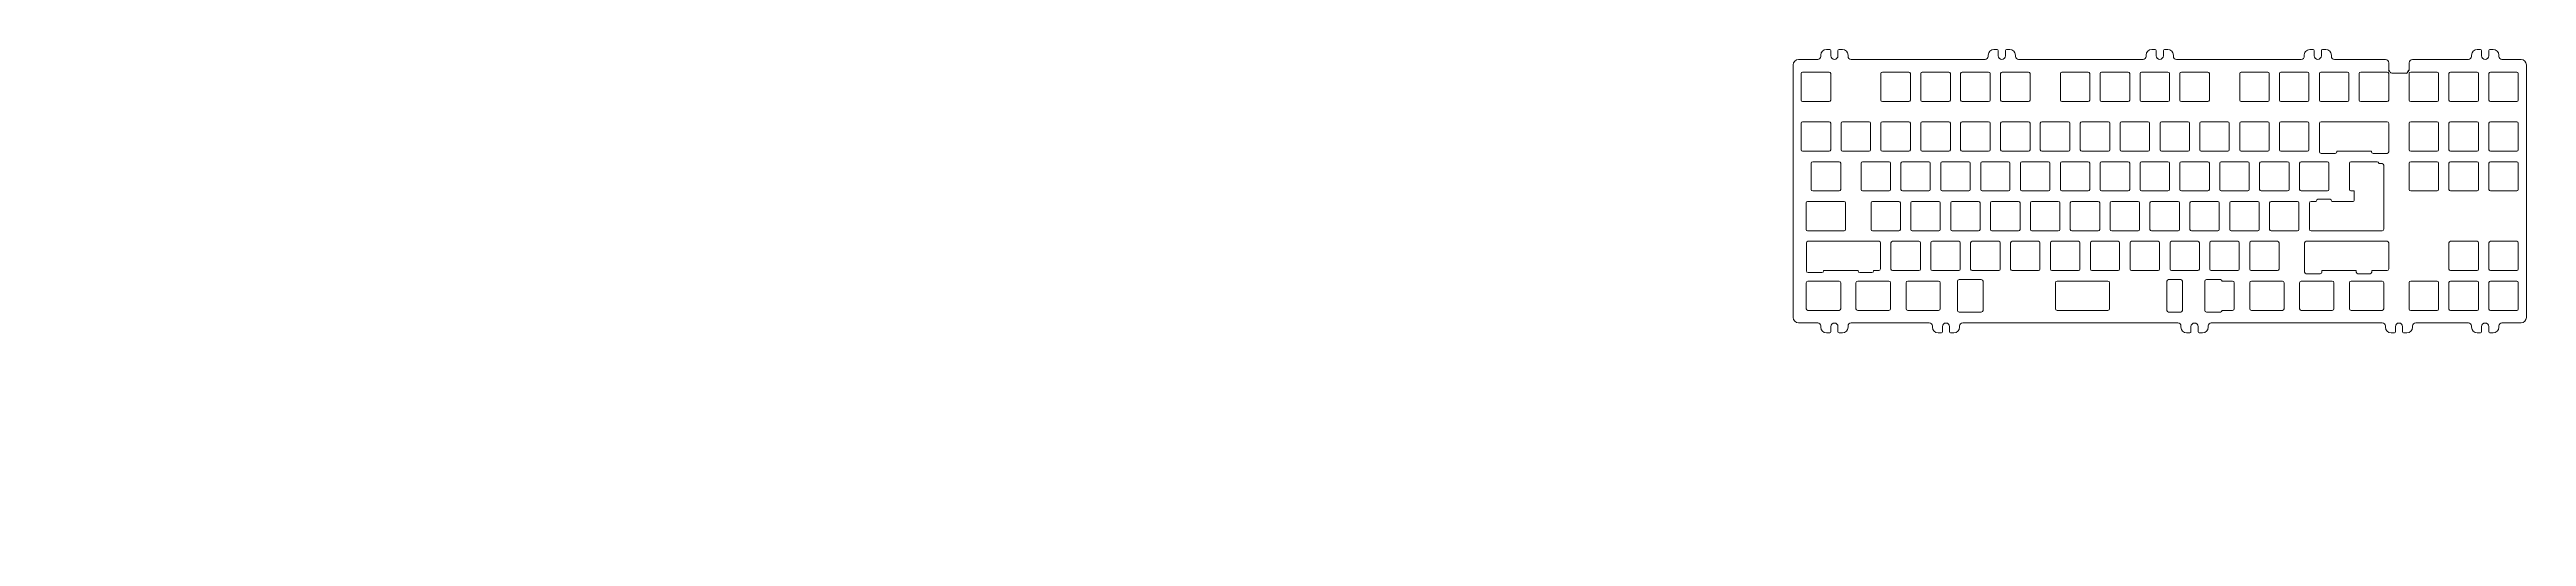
# Model space of a CAD drawing. Extents: x 6280 to 7464, y 6147 to 6380.
import ezdxf

# ---------------------------------------------------------------- set-up
doc = ezdxf.new("R2010")
doc.units = 0
doc.layers.get('0').update_dxf_attribs({"linetype": 'CONTINUOUS'})
doc.layers.add('C', color=4, linetype='CONTINUOUS')
doc.styles.add('G32', font='Gulim.ttf', dxfattribs={"height": 3.2})

msp = doc.modelspace()

# ---------------------------------------------------------------- linework, layer by layer
at = {"color": 7, "linetype": 'Continuous', "lineweight": 15}
for p, q in [((7113.4, 6372.7), (7113.4, 6251.7)), ((7125.1, 6375.2), (7115.9, 6375.2)), ((7117.9, 6369.2), (7130.6, 6369.2)), ((7126.6, 6377.3), (7126.6, 6376.7)), ((7129.3, 6380), (7130.9, 6380)), ((7131.4, 6377), (7131.4, 6379.5)), ((7134.8, 6377), (7134.8, 6379.5)), ((7135.3, 6380), (7136.9, 6380)), ((7139.6, 6376.7), (7139.6, 6377.3)), ((7205.1, 6375.2), (7141.1, 6375.2)), ((7156, 6369.2), (7168.7, 6369.2)), ((7175.1, 6369.2), (7187.8, 6369.2)), ((7194.1, 6369.2), (7206.8, 6369.2)), ((7206.6, 6377.3), (7206.6, 6376.7)), ((7209.3, 6380), (7210.9, 6380)), ((7211.4, 6377), (7211.4, 6379.5)), ((7213.2, 6369.2), (7225.9, 6369.2)), ((7214.8, 6377), (7214.8, 6379.5)), ((7215.3, 6380), (7216.9, 6380)), ((7219.6, 6376.7), (7219.6, 6377.3)), ((7280.6, 6375.2), (7221.1, 6375.2)), ((7241.8, 6369.2), (7254.4, 6369.2)), ((7260.8, 6369.2), (7273.5, 6369.2)), ((7279.9, 6369.2), (7292.5, 6369.2)), ((7282.1, 6377.3), (7282.1, 6376.7)), ((7284.8, 6380), (7286.4, 6380)), ((7286.9, 6377), (7286.9, 6379.5)), ((7290.3, 6377), (7290.3, 6379.5)), ((7290.8, 6380), (7292.4, 6380)), ((7295.1, 6376.7), (7295.1, 6377.3)), ((7356.1, 6375.2), (7296.6, 6375.2)), ((7298.9, 6369.2), (7311.6, 6369.2)), ((7327.5, 6369.2), (7340.2, 6369.2)), ((7346.5, 6369.2), (7359.2, 6369.2)), ((7360.3, 6380), (7361.9, 6380)), ((7362.4, 6377), (7362.4, 6379.5)), ((7365.6, 6369.2), (7378.3, 6369.2)), ((7365.8, 6377), (7365.8, 6379.5)), ((7366.3, 6380), (7367.9, 6380)), ((7370.6, 6376.7), (7370.6, 6377.3)), ((7396.5, 6375.2), (7372.1, 6375.2)), ((7384.6, 6369.2), (7397.3, 6369.2)), ((7398, 6370.6), (7398, 6373.7)), ((7399.5, 6368.7), (7406.3, 6368.7)), ((7407.8, 6370.6), (7407.8, 6373.7)), ((7408.5, 6369.2), (7421.1, 6369.2)), ((7436.1, 6375.2), (7409.3, 6375.2)), ((7427.5, 6369.2), (7440.2, 6369.2)), ((7437.6, 6377.3), (7437.6, 6376.7)), ((7440.3, 6380), (7441.9, 6380)), ((7442.4, 6377), (7442.4, 6379.5)), ((7445.8, 6377), (7445.8, 6379.5)), ((7446.3, 6380), (7447.9, 6380)), ((7446.6, 6369.2), (7459.2, 6369.2)), ((7450.6, 6376.7), (7450.6, 6377.3)), ((7452.1, 6375.2), (7461.3, 6375.2)), ((7463.8, 6251.7), (7463.8, 6372.7)), ((7117.2, 6368.5), (7117.2, 6355.8)), ((7131.3, 6368.5), (7131.3, 6355.8)), ((7155.3, 6368.5), (7155.3, 6355.8)), ((7169.4, 6368.5), (7169.4, 6355.8)), ((7174.4, 6368.5), (7174.4, 6355.8)), ((7188.5, 6368.5), (7188.5, 6355.8)), ((7193.4, 6368.5), (7193.4, 6355.8)), ((7207.5, 6368.5), (7207.5, 6355.8)), ((7212.5, 6368.5), (7212.5, 6355.8)), ((7226.6, 6368.5), (7226.6, 6355.8)), ((7241.1, 6368.5), (7241.1, 6355.8)), ((7255.1, 6368.5), (7255.1, 6355.8)), ((7260.1, 6368.5), (7260.1, 6355.8)), ((7274.2, 6368.5), (7274.2, 6355.8)), ((7279.2, 6368.5), (7279.2, 6355.8)), ((7293.2, 6368.5), (7293.2, 6355.8)), ((7298.2, 6368.5), (7298.2, 6355.8)), ((7312.3, 6368.5), (7312.3, 6355.8)), ((7326.8, 6368.5), (7326.8, 6355.8)), ((7340.9, 6368.5), (7340.9, 6355.8)), ((7345.8, 6368.5), (7345.8, 6355.8)), ((7359.9, 6368.5), (7359.9, 6355.8)), ((7364.9, 6368.5), (7364.9, 6355.8)), ((7379, 6368.5), (7379, 6355.8)), ((7383.9, 6368.5), (7383.9, 6355.8)), ((7398, 6368.5), (7398, 6355.8)), ((7407.8, 6368.5), (7407.8, 6355.8)), ((7421.8, 6368.5), (7421.8, 6355.8)), ((7426.8, 6368.5), (7426.8, 6355.8)), ((7440.9, 6368.5), (7440.9, 6355.8)), ((7445.9, 6368.5), (7445.9, 6355.8)), ((7459.9, 6368.5), (7459.9, 6355.8)), ((7117.9, 6355.1), (7130.6, 6355.1)), ((7117.9, 6345.4), (7130.6, 6345.4)), ((7137, 6345.4), (7149.7, 6345.4)), ((7156, 6355.1), (7168.7, 6355.1)), ((7156, 6345.4), (7168.7, 6345.4)), ((7175.1, 6355.1), (7187.8, 6355.1)), ((7175.1, 6345.4), (7187.8, 6345.4)), ((7194.1, 6355.1), (7206.8, 6355.1)), ((7194.1, 6345.4), (7206.8, 6345.4)), ((7213.2, 6355.1), (7225.9, 6355.1)), ((7213.2, 6345.4), (7225.9, 6345.4)), ((7232.2, 6345.4), (7244.9, 6345.4)), ((7241.8, 6355.1), (7254.4, 6355.1)), ((7251.3, 6345.4), (7264, 6345.4)), ((7260.8, 6355.1), (7273.5, 6355.1)), ((7270.3, 6345.4), (7283, 6345.4)), ((7279.9, 6355.1), (7292.5, 6355.1)), ((7289.4, 6345.4), (7302.1, 6345.4)), ((7298.9, 6355.1), (7311.6, 6355.1)), ((7308.4, 6345.4), (7321.1, 6345.4)), ((7327.5, 6355.1), (7340.2, 6355.1)), ((7327.5, 6345.4), (7340.2, 6345.4)), ((7346.5, 6355.1), (7359.2, 6355.1)), ((7346.5, 6345.4), (7359.2, 6345.4)), ((7365.6, 6355.1), (7378.3, 6355.1)), ((7365.7, 6345.4), (7397.2, 6345.4)), ((7384.6, 6355.1), (7397.3, 6355.1)), ((7408.5, 6355.1), (7421.1, 6355.1)), ((7408.5, 6345.4), (7421.1, 6345.4)), ((7427.5, 6355.1), (7440.2, 6355.1)), ((7427.5, 6345.4), (7440.2, 6345.4)), ((7446.6, 6355.1), (7459.2, 6355.1)), ((7446.6, 6345.4), (7459.2, 6345.4)), ((7117.2, 6344.7), (7117.2, 6332)), ((7131.3, 6344.7), (7131.3, 6332)), ((7136.3, 6344.7), (7136.3, 6332)), ((7150.4, 6344.7), (7150.4, 6332)), ((7155.3, 6344.7), (7155.3, 6332)), ((7169.4, 6344.7), (7169.4, 6332)), ((7174.4, 6344.7), (7174.4, 6332)), ((7188.5, 6344.7), (7188.5, 6332)), ((7193.4, 6344.7), (7193.4, 6332)), ((7207.5, 6344.7), (7207.5, 6332)), ((7212.5, 6344.7), (7212.5, 6332)), ((7226.6, 6344.7), (7226.6, 6332)), ((7231.5, 6344.7), (7231.5, 6332)), ((7245.6, 6344.7), (7245.6, 6332)), ((7250.6, 6344.7), (7250.6, 6332)), ((7264.7, 6344.7), (7264.7, 6332)), ((7269.6, 6344.7), (7269.6, 6332)), ((7283.7, 6344.7), (7283.7, 6332)), ((7288.7, 6344.7), (7288.7, 6332)), ((7302.8, 6344.7), (7302.8, 6332)), ((7307.7, 6344.7), (7307.7, 6332)), ((7321.8, 6344.7), (7321.8, 6332)), ((7326.8, 6344.7), (7326.8, 6332)), ((7340.9, 6344.7), (7340.9, 6332)), ((7345.8, 6344.7), (7345.8, 6332)), ((7359.9, 6344.7), (7359.9, 6332)), ((7364.9, 6344.6), (7364.9, 6331.1)), ((7398, 6344.6), (7398, 6331.1)), ((7407.8, 6344.7), (7407.8, 6332)), ((7421.8, 6344.7), (7421.8, 6332)), ((7426.8, 6344.7), (7426.8, 6332)), ((7440.9, 6344.7), (7440.9, 6332)), ((7445.9, 6344.7), (7445.9, 6332)), ((7459.9, 6344.7), (7459.9, 6332)), ((7117.9, 6331.3), (7130.6, 6331.3)), ((7122, 6325.6), (7122, 6313)), ((7122.7, 6326.3), (7135.4, 6326.3)), ((7136.1, 6325.6), (7136.1, 6313)), ((7137, 6331.3), (7149.7, 6331.3)), ((7145.8, 6325.6), (7145.8, 6313)), ((7146.5, 6326.3), (7159.2, 6326.3)), ((7156, 6331.3), (7168.7, 6331.3)), ((7159.9, 6325.6), (7159.9, 6313)), ((7164.9, 6325.6), (7164.9, 6313)), ((7165.6, 6326.3), (7178.2, 6326.3)), ((7175.1, 6331.3), (7187.8, 6331.3)), ((7178.9, 6325.6), (7178.9, 6313)), ((7183.9, 6325.6), (7183.9, 6313)), ((7184.6, 6326.3), (7197.3, 6326.3)), ((7194.1, 6331.3), (7206.8, 6331.3)), ((7198, 6325.6), (7198, 6313)), ((7203, 6325.6), (7203, 6313)), ((7203.7, 6326.3), (7216.3, 6326.3)), ((7213.2, 6331.3), (7225.9, 6331.3)), ((7217, 6325.6), (7217, 6313)), ((7222, 6325.6), (7222, 6313)), ((7222.7, 6326.3), (7235.4, 6326.3)), ((7232.2, 6331.3), (7244.9, 6331.3)), ((7236.1, 6325.6), (7236.1, 6313)), ((7241.1, 6325.6), (7241.1, 6313)), ((7241.8, 6326.3), (7254.4, 6326.3)), ((7251.3, 6331.3), (7264, 6331.3)), ((7255.1, 6325.6), (7255.1, 6313)), ((7260.1, 6325.6), (7260.1, 6313)), ((7260.8, 6326.3), (7273.5, 6326.3)), ((7270.3, 6331.3), (7283, 6331.3)), ((7274.2, 6325.6), (7274.2, 6313)), ((7279.2, 6325.6), (7279.2, 6313)), ((7279.9, 6326.3), (7292.5, 6326.3)), ((7289.4, 6331.3), (7302.1, 6331.3)), ((7293.2, 6325.6), (7293.2, 6313)), ((7298.2, 6325.6), (7298.2, 6313)), ((7298.9, 6326.3), (7311.6, 6326.3)), ((7308.4, 6331.3), (7321.1, 6331.3)), ((7312.3, 6325.6), (7312.3, 6313)), ((7317.3, 6325.6), (7317.3, 6313)), ((7318, 6326.3), (7330.6, 6326.3)), ((7327.5, 6331.3), (7340.2, 6331.3)), ((7331.3, 6325.6), (7331.3, 6313)), ((7336.3, 6325.6), (7336.3, 6313)), ((7337, 6326.3), (7349.7, 6326.3)), ((7346.5, 6331.3), (7359.2, 6331.3)), ((7350.4, 6325.6), (7350.4, 6313)), ((7355.4, 6325.6), (7355.4, 6313)), ((7356.1, 6326.3), (7368.7, 6326.3)), ((7365.7, 6330.3), (7372.4, 6330.3)), ((7369.4, 6325.6), (7369.4, 6313)), ((7373.2, 6331.3), (7389.7, 6331.3)), ((7373.2, 6331.1), (7373.2, 6331.3)), ((7379.2, 6325.6), (7379.2, 6313)), ((7379.9, 6326.3), (7392.5, 6326.3)), ((7389.7, 6331.1), (7389.7, 6331.3)), ((7397.2, 6330.3), (7390.5, 6330.3)), ((7393.2, 6325.6), (7393.2, 6325.4)), ((7393.2, 6325.4), (7394.8, 6325.4)), ((7395.6, 6324.6), (7395.6, 6294)), ((7407.8, 6325.6), (7407.8, 6313)), ((7408.5, 6331.3), (7421.1, 6331.3)), ((7408.5, 6326.3), (7421.1, 6326.3)), ((7421.8, 6325.6), (7421.8, 6313)), ((7426.8, 6325.6), (7426.8, 6313)), ((7427.5, 6331.3), (7440.2, 6331.3)), ((7427.5, 6326.3), (7440.2, 6326.3)), ((7440.9, 6325.6), (7440.9, 6313)), ((7445.9, 6325.6), (7445.9, 6313)), ((7446.6, 6331.3), (7459.2, 6331.3)), ((7446.6, 6326.3), (7459.2, 6326.3)), ((7459.9, 6325.6), (7459.9, 6313)), ((7122.7, 6312.3), (7135.4, 6312.3)), ((7146.5, 6312.3), (7159.2, 6312.3)), ((7165.6, 6312.3), (7178.2, 6312.3)), ((7184.6, 6312.3), (7197.3, 6312.3)), ((7203.7, 6312.3), (7216.3, 6312.3)), ((7222.7, 6312.3), (7235.4, 6312.3)), ((7241.8, 6312.3), (7254.4, 6312.3)), ((7260.8, 6312.3), (7273.5, 6312.3)), ((7279.9, 6312.3), (7292.5, 6312.3)), ((7298.9, 6312.3), (7311.6, 6312.3)), ((7318, 6312.3), (7330.6, 6312.3)), ((7337, 6312.3), (7349.7, 6312.3)), ((7356.1, 6312.3), (7368.7, 6312.3)), ((7379.9, 6312.3), (7381.5, 6312.3)), ((7381.5, 6312.3), (7381.5, 6307.8)), ((7408.5, 6312.3), (7421.1, 6312.3)), ((7427.5, 6312.3), (7440.2, 6312.3)), ((7446.6, 6312.3), (7459.2, 6312.3)), ((7119.6, 6306.6), (7119.6, 6293.9)), ((7120.3, 6307.3), (7137.7, 6307.3)), ((7138.4, 6306.6), (7138.4, 6293.9)), ((7150.6, 6306.6), (7150.6, 6293.9)), ((7151.3, 6307.3), (7163.9, 6307.3)), ((7164.6, 6306.6), (7164.6, 6293.9)), ((7169.6, 6306.6), (7169.6, 6293.9)), ((7170.3, 6307.3), (7183, 6307.3)), ((7183.7, 6306.6), (7183.7, 6293.9)), ((7188.7, 6306.6), (7188.7, 6293.9)), ((7189.4, 6307.3), (7202, 6307.3)), ((7202.7, 6306.6), (7202.7, 6293.9)), ((7207.7, 6306.6), (7207.7, 6293.9)), ((7208.4, 6307.3), (7221.1, 6307.3)), ((7221.8, 6306.6), (7221.8, 6293.9)), ((7226.8, 6306.6), (7226.8, 6293.9)), ((7227.5, 6307.3), (7240.1, 6307.3)), ((7240.8, 6306.6), (7240.8, 6293.9)), ((7245.8, 6306.6), (7245.8, 6293.9)), ((7246.5, 6307.3), (7259.2, 6307.3)), ((7259.9, 6306.6), (7259.9, 6293.9)), ((7264.9, 6306.6), (7264.9, 6293.9)), ((7265.6, 6307.3), (7278.2, 6307.3)), ((7278.9, 6306.6), (7278.9, 6293.9)), ((7283.9, 6306.6), (7283.9, 6293.9)), ((7284.6, 6307.3), (7297.3, 6307.3)), ((7298, 6306.6), (7298, 6293.9)), ((7303, 6306.6), (7303, 6293.9)), ((7303.7, 6307.3), (7316.3, 6307.3)), ((7317, 6306.6), (7317, 6293.9)), ((7322, 6306.6), (7322, 6293.9)), ((7322.7, 6307.3), (7335.4, 6307.3)), ((7336.1, 6306.6), (7336.1, 6293.9)), ((7341.1, 6306.6), (7341.1, 6293.9)), ((7341.8, 6307.3), (7354.4, 6307.3)), ((7355.1, 6306.6), (7355.1, 6293.9)), ((7360.1, 6306.5), (7360.1, 6294)), ((7360.9, 6307.3), (7363.4, 6307.3)), ((7363.4, 6307.5), (7363.4, 6307.3)), ((7370, 6308.3), (7364.2, 6308.3)), ((7370.8, 6307.5), (7370.8, 6307.3)), ((7370.8, 6307.3), (7381, 6307.3)), ((7119.7, 6274), (7119.7, 6287.5)), ((7120.3, 6293.2), (7137.7, 6293.2)), ((7154.4, 6288.2), (7120.4, 6288.2)), ((7151.3, 6293.2), (7163.9, 6293.2)), ((7155.1, 6275), (7155.1, 6287.5)), ((7160.1, 6287.5), (7160.1, 6274.9)), ((7160.8, 6288.2), (7173.5, 6288.2)), ((7170.3, 6293.2), (7183, 6293.2)), ((7174.2, 6287.5), (7174.2, 6274.9)), ((7179.2, 6287.5), (7179.2, 6274.9)), ((7179.9, 6288.2), (7192.5, 6288.2)), ((7189.4, 6293.2), (7202, 6293.2)), ((7193.2, 6287.5), (7193.2, 6274.9)), ((7198.2, 6287.5), (7198.2, 6274.9)), ((7198.9, 6288.2), (7211.6, 6288.2)), ((7208.4, 6293.2), (7221.1, 6293.2)), ((7212.3, 6287.5), (7212.3, 6274.9)), ((7217.3, 6287.5), (7217.3, 6274.9)), ((7218, 6288.2), (7230.6, 6288.2)), ((7227.5, 6293.2), (7240.1, 6293.2)), ((7231.3, 6287.5), (7231.3, 6274.9)), ((7236.3, 6287.5), (7236.3, 6274.9)), ((7237, 6288.2), (7249.7, 6288.2)), ((7246.5, 6293.2), (7259.2, 6293.2)), ((7250.4, 6287.5), (7250.4, 6274.9)), ((7255.4, 6287.5), (7255.4, 6274.9)), ((7256.1, 6288.2), (7268.7, 6288.2)), ((7265.6, 6293.2), (7278.2, 6293.2)), ((7269.4, 6287.5), (7269.4, 6274.9)), ((7274.4, 6287.5), (7274.4, 6274.9)), ((7275.1, 6288.2), (7287.8, 6288.2)), ((7284.6, 6293.2), (7297.3, 6293.2)), ((7288.5, 6287.5), (7288.5, 6274.9)), ((7293.5, 6287.5), (7293.5, 6274.9)), ((7294.2, 6288.2), (7306.8, 6288.2)), ((7303.7, 6293.2), (7316.3, 6293.2)), ((7307.5, 6287.5), (7307.5, 6274.9)), ((7312.5, 6287.5), (7312.5, 6274.9)), ((7313.2, 6288.2), (7325.9, 6288.2)), ((7322.7, 6293.2), (7335.4, 6293.2)), ((7326.6, 6287.5), (7326.6, 6274.9)), ((7331.6, 6287.5), (7331.6, 6274.9)), ((7332.3, 6288.2), (7344.9, 6288.2)), ((7341.8, 6293.2), (7354.4, 6293.2)), ((7345.6, 6287.5), (7345.6, 6274.9)), ((7357.8, 6287.4), (7357.8, 6273.5)), ((7358.6, 6288.2), (7397.2, 6288.2)), ((7360.9, 6293.2), (7394.8, 6293.2)), ((7398, 6287.4), (7398, 6275)), ((7426.8, 6287.5), (7426.8, 6274.9)), ((7427.5, 6288.2), (7440.2, 6288.2)), ((7440.9, 6287.5), (7440.9, 6274.9)), ((7445.9, 6287.5), (7445.9, 6274.9)), ((7446.6, 6288.2), (7459.2, 6288.2)), ((7459.9, 6287.5), (7459.9, 6274.9)), ((7127.9, 6274.2), (7144.4, 6274.2)), ((7127.9, 6274.2), (7127.9, 6274)), ((7144.4, 6274.2), (7144.4, 6274)), ((7151.8, 6274.2), (7154.3, 6274.2)), ((7151.8, 6274), (7151.8, 6274.2)), ((7160.8, 6274.2), (7173.5, 6274.2)), ((7179.9, 6274.2), (7192.5, 6274.2)), ((7198.9, 6274.2), (7211.6, 6274.2)), ((7218, 6274.2), (7230.6, 6274.2)), ((7237, 6274.2), (7249.7, 6274.2)), ((7256.1, 6274.2), (7268.7, 6274.2)), ((7275.1, 6274.2), (7287.8, 6274.2)), ((7294.2, 6274.2), (7306.8, 6274.2)), ((7313.2, 6274.2), (7325.9, 6274.2)), ((7332.3, 6274.2), (7344.9, 6274.2)), ((7366.1, 6274.2), (7382.5, 6274.2)), ((7366.1, 6273.5), (7366.1, 6274.2)), ((7382.5, 6273.5), (7382.5, 6274.2)), ((7389.9, 6274.2), (7397.2, 6274.2)), ((7389.9, 6273.5), (7389.9, 6274.2)), ((7427.5, 6274.2), (7440.2, 6274.2)), ((7446.6, 6274.2), (7459.2, 6274.2)), ((7119.6, 6268.4), (7119.6, 6255.9)), ((7120.4, 6269.2), (7135.3, 6269.2)), ((7120.5, 6273.2), (7127.1, 6273.2)), ((7136.1, 6268.4), (7136.1, 6255.9)), ((7143.4, 6268.4), (7143.4, 6255.9)), ((7144.2, 6269.2), (7159.1, 6269.2)), ((7151, 6273.2), (7145.2, 6273.2)), ((7159.9, 6268.4), (7159.9, 6255.9)), ((7167.3, 6268.4), (7167.3, 6255.9)), ((7168.1, 6269.2), (7182.9, 6269.2)), ((7183.7, 6268.4), (7183.7, 6255.9)), ((7191.9, 6255.1), (7191.9, 6269.1)), ((7203.3, 6269.9), (7192.7, 6269.9)), ((7204.1, 6255.1), (7204.1, 6269.1)), ((7238.7, 6268.4), (7238.7, 6255.9)), ((7239.5, 6269.2), (7263.8, 6269.2)), ((7264.6, 6268.4), (7264.6, 6255.9)), ((7292, 6255.1), (7292, 6269.1)), ((7292.8, 6269.9), (7298.6, 6269.9)), ((7299.4, 6255.1), (7299.4, 6269.1)), ((7310.1, 6269.1), (7310.1, 6255.1)), ((7310.9, 6269.9), (7317.6, 6269.9)), ((7323.4, 6269.2), (7318.4, 6269.2)), ((7324.2, 6268.4), (7324.2, 6255.9)), ((7331.6, 6268.4), (7331.6, 6255.9)), ((7332.4, 6269.2), (7347.2, 6269.2)), ((7348, 6268.4), (7348, 6255.9)), ((7355.4, 6268.4), (7355.4, 6255.9)), ((7356.2, 6269.2), (7371, 6269.2)), ((7358.6, 6272.7), (7365.3, 6272.7)), ((7371.8, 6268.4), (7371.8, 6255.9)), ((7379.2, 6268.4), (7379.2, 6255.9)), ((7380, 6269.2), (7394.8, 6269.2)), ((7383.3, 6272.7), (7389.1, 6272.7)), ((7395.6, 6268.4), (7395.6, 6255.9)), ((7407.8, 6268.5), (7407.8, 6255.8)), ((7408.5, 6269.2), (7421.1, 6269.2)), ((7421.8, 6268.5), (7421.8, 6255.8)), ((7426.8, 6268.5), (7426.8, 6255.8)), ((7427.5, 6269.2), (7440.2, 6269.2)), ((7440.9, 6268.5), (7440.9, 6255.8)), ((7445.9, 6268.5), (7445.9, 6255.8)), ((7446.6, 6269.2), (7459.2, 6269.2)), ((7459.9, 6268.5), (7459.9, 6255.8)), ((7120.4, 6255.1), (7135.3, 6255.1)), ((7144.2, 6255.1), (7159.1, 6255.1)), ((7168.1, 6255.1), (7182.9, 6255.1)), ((7203.3, 6254.3), (7192.7, 6254.3)), ((7239.5, 6255.1), (7263.8, 6255.1)), ((7292.8, 6254.3), (7298.6, 6254.3)), ((7310.9, 6254.3), (7317.6, 6254.3)), ((7318.4, 6255.1), (7323.4, 6255.1)), ((7332.4, 6255.1), (7347.2, 6255.1)), ((7356.2, 6255.1), (7371, 6255.1)), ((7380, 6255.1), (7394.8, 6255.1)), ((7408.5, 6255.1), (7421.1, 6255.1)), ((7427.5, 6255.1), (7440.2, 6255.1)), ((7446.6, 6255.1), (7459.2, 6255.1)), ((7125.1, 6249.2), (7115.9, 6249.2)), ((7126.6, 6247.1), (7126.6, 6247.7)), ((7129.3, 6244.4), (7130.9, 6244.4)), ((7131.4, 6247.4), (7131.4, 6244.9)), ((7134.8, 6247.4), (7134.8, 6244.9)), ((7135.3, 6244.4), (7136.9, 6244.4)), ((7139.6, 6247.7), (7139.6, 6247.1)), ((7178.4, 6249.2), (7141.1, 6249.2)), ((7179.9, 6247.1), (7179.9, 6247.7)), ((7182.6, 6244.4), (7184.2, 6244.4)), ((7184.7, 6247.4), (7184.7, 6244.9)), ((7188.1, 6247.4), (7188.1, 6244.9)), ((7188.6, 6244.4), (7190.2, 6244.4)), ((7192.9, 6247.7), (7192.9, 6247.1)), ((7297.2, 6249.2), (7194.4, 6249.2)), ((7298.7, 6247.1), (7298.7, 6247.7)), ((7301.4, 6244.4), (7303, 6244.4)), ((7303.5, 6247.4), (7303.5, 6244.9)), ((7306.9, 6247.4), (7306.9, 6244.9)), ((7307.4, 6244.4), (7309, 6244.4)), ((7311.7, 6247.7), (7311.7, 6247.1)), ((7394.9, 6249.2), (7313.2, 6249.2)), ((7396.4, 6247.1), (7396.4, 6247.7)), ((7399.1, 6244.4), (7400.7, 6244.4)), ((7401.2, 6247.4), (7401.2, 6244.9)), ((7404.6, 6247.4), (7404.6, 6244.9)), ((7405.1, 6244.4), (7406.7, 6244.4)), ((7409.4, 6247.7), (7409.4, 6247.1)), ((7436.1, 6249.2), (7410.9, 6249.2)), ((7437.6, 6247.1), (7437.6, 6247.7)), ((7440.3, 6244.4), (7441.9, 6244.4)), ((7442.4, 6247.4), (7442.4, 6244.9)), ((7445.8, 6247.4), (7445.8, 6244.9)), ((7446.3, 6244.4), (7447.9, 6244.4)), ((7450.6, 6247.7), (7450.6, 6247.1)), ((7452.1, 6249.2), (7461.3, 6249.2))]:
    msp.add_line(p, q, dxfattribs=at)
for p, q in [((7398.6, 6369.3), (7398.1, 6370.1)), ((7407.2, 6369.3), (7407.7, 6370.1))]:
    msp.add_line(p, q)
for centre, radius, start, end in [((7115.9, 6372.7), 2.5, 90, 180), ((7117.9, 6368.5), 0.7, 90, 180), ((7125.1, 6376.7), 1.5, 270, 0), ((7129.3, 6377.3), 2.7, 90, 180), ((7130.6, 6368.5), 0.7, 0, 90), ((7130.9, 6379.5), 0.5, 0, 90), ((7133.1, 6377), 1.7, 180, 0), ((7135.3, 6379.5), 0.5, 90, 180), ((7136.9, 6377.3), 2.7, 0, 90), ((7141.1, 6376.7), 1.5, 180, 270), ((7156, 6368.5), 0.7, 90, 180), ((7168.7, 6368.5), 0.7, 0, 90), ((7175.1, 6368.5), 0.7, 90, 180), ((7187.8, 6368.5), 0.7, 0, 90), ((7194.1, 6368.5), 0.7, 90, 180), ((7205.1, 6376.7), 1.5, 270, 0), ((7209.3, 6377.3), 2.7, 90, 180), ((7206.8, 6368.5), 0.7, 0, 90), ((7210.9, 6379.5), 0.5, 0, 90), ((7213.1, 6377), 1.7, 180, 0), ((7213.2, 6368.5), 0.7, 90, 180), ((7215.3, 6379.5), 0.5, 90, 180), ((7216.9, 6377.3), 2.7, 0, 90), ((7221.1, 6376.7), 1.5, 180, 270), ((7225.9, 6368.5), 0.7, 0, 90), ((7241.8, 6368.5), 0.7, 90, 180), ((7254.4, 6368.5), 0.7, 0, 90), ((7260.8, 6368.5), 0.7, 90, 180), ((7273.5, 6368.5), 0.7, 0, 90), ((7279.9, 6368.5), 0.7, 90, 180), ((7280.6, 6376.7), 1.5, 270, 0), ((7284.8, 6377.3), 2.7, 90, 180), ((7286.4, 6379.5), 0.5, 0, 90), ((7288.6, 6377), 1.7, 180, 0), ((7290.8, 6379.5), 0.5, 90, 180), ((7292.4, 6377.3), 2.7, 0, 90), ((7292.5, 6368.5), 0.7, 0, 90), ((7296.6, 6376.7), 1.5, 180, 270), ((7298.9, 6368.5), 0.7, 90, 180), ((7311.6, 6368.5), 0.7, 0, 90), ((7327.5, 6368.5), 0.7, 90, 180), ((7340.2, 6368.5), 0.7, 0, 90), ((7346.5, 6368.5), 0.7, 90, 180), ((7356.1, 6376.7), 1.5, 270, 8.2132), ((7360.3, 6377.3), 2.7, 90, 188.2132), ((7359.2, 6368.5), 0.7, 0, 90), ((7361.9, 6379.5), 0.5, 0, 90), ((7364.1, 6377), 1.7, 180, 0), ((7365.6, 6368.5), 0.7, 90, 180), ((7366.3, 6379.5), 0.5, 90, 180), ((7367.9, 6377.3), 2.7, 0, 90), ((7372.1, 6376.7), 1.5, 180, 270), ((7378.3, 6368.5), 0.7, 0, 90), ((7384.6, 6368.5), 0.7, 90, 180), ((7396.5, 6373.7), 1.5, 0, 90), ((7397.3, 6368.5), 0.7, 0, 90), ((7409.3, 6373.7), 1.5, 90, 180), ((7408.5, 6368.5), 0.7, 90, 180), ((7421.1, 6368.5), 0.7, 0, 90), ((7427.5, 6368.5), 0.7, 90, 180), ((7436.1, 6376.7), 1.5, 270, 0), ((7440.3, 6377.3), 2.7, 90, 180), ((7440.2, 6368.5), 0.7, 0, 90), ((7441.9, 6379.5), 0.5, 0, 90), ((7444.1, 6377), 1.7, 180, 0), ((7446.3, 6379.5), 0.5, 90, 180), ((7446.6, 6368.5), 0.7, 90, 180), ((7447.9, 6377.3), 2.7, 0, 90), ((7452.1, 6376.7), 1.5, 180, 270), ((7459.2, 6368.5), 0.7, 0, 90), ((7461.3, 6372.7), 2.5, 0, 90), ((7117.9, 6355.8), 0.7, 180, 270), ((7117.9, 6344.7), 0.7, 90, 180), ((7130.6, 6355.8), 0.7, 270, 0), ((7130.6, 6344.7), 0.7, 0, 90), ((7137, 6344.7), 0.7, 90, 180), ((7149.7, 6344.7), 0.7, 0, 90), ((7156, 6355.8), 0.7, 180, 270), ((7156, 6344.7), 0.7, 90, 180), ((7168.7, 6355.8), 0.7, 270, 0), ((7168.7, 6344.7), 0.7, 0, 90), ((7175.1, 6355.8), 0.7, 180, 270), ((7175.1, 6344.7), 0.7, 90, 180), ((7187.8, 6355.8), 0.7, 270, 0), ((7187.8, 6344.7), 0.7, 0, 90), ((7194.1, 6355.8), 0.7, 180, 270), ((7194.1, 6344.7), 0.7, 90, 180), ((7206.8, 6355.8), 0.7, 270, 0), ((7206.8, 6344.7), 0.7, 0, 90), ((7213.2, 6355.8), 0.7, 180, 270), ((7213.2, 6344.7), 0.7, 90, 180), ((7225.9, 6355.8), 0.7, 270, 0), ((7225.9, 6344.7), 0.7, 0, 90), ((7232.2, 6344.7), 0.7, 90, 180), ((7241.8, 6355.8), 0.7, 180, 270), ((7244.9, 6344.7), 0.7, 0, 90), ((7251.3, 6344.7), 0.7, 90, 180), ((7254.4, 6355.8), 0.7, 270, 0), ((7260.8, 6355.8), 0.7, 180, 270), ((7264, 6344.7), 0.7, 0, 90), ((7270.3, 6344.7), 0.7, 90, 180), ((7273.5, 6355.8), 0.7, 270, 0), ((7279.9, 6355.8), 0.7, 180, 270), ((7283, 6344.7), 0.7, 0, 90), ((7289.4, 6344.7), 0.7, 90, 180), ((7292.5, 6355.8), 0.7, 270, 0), ((7298.9, 6355.8), 0.7, 180, 270), ((7302.1, 6344.7), 0.7, 0, 90), ((7308.4, 6344.7), 0.7, 90, 180), ((7311.6, 6355.8), 0.7, 270, 0), ((7321.1, 6344.7), 0.7, 0, 90), ((7327.5, 6355.8), 0.7, 180, 270), ((7327.5, 6344.7), 0.7, 90, 180), ((7340.2, 6355.8), 0.7, 270, 0), ((7340.2, 6344.7), 0.7, 0, 90), ((7346.5, 6355.8), 0.7, 180, 270), ((7346.5, 6344.7), 0.7, 90, 180), ((7359.2, 6355.8), 0.7, 270, 0), ((7359.2, 6344.7), 0.7, 0, 90), ((7365.6, 6355.8), 0.7, 180, 270), ((7365.7, 6344.6), 0.8, 90, 180), ((7378.3, 6355.8), 0.7, 270, 0), ((7384.6, 6355.8), 0.7, 180, 270), ((7397.2, 6344.6), 0.8, 0, 90), ((7397.3, 6355.8), 0.7, 270, 0), ((7408.5, 6355.8), 0.7, 180, 270), ((7408.5, 6344.7), 0.7, 90, 180), ((7421.1, 6355.8), 0.7, 270, 0), ((7421.1, 6344.7), 0.7, 0, 90), ((7427.5, 6355.8), 0.7, 180, 270), ((7427.5, 6344.7), 0.7, 90, 180), ((7440.2, 6355.8), 0.7, 270, 0), ((7440.2, 6344.7), 0.7, 0, 90), ((7446.6, 6355.8), 0.7, 180, 270), ((7446.6, 6344.7), 0.7, 90, 180), ((7459.2, 6355.8), 0.7, 270, 0), ((7459.2, 6344.7), 0.7, 0, 90), ((7117.9, 6332), 0.7, 180, 270), ((7122.7, 6325.6), 0.7, 90, 180), ((7130.6, 6332), 0.7, 270, 0), ((7135.4, 6325.6), 0.7, 0, 90), ((7137, 6332), 0.7, 180, 270), ((7146.5, 6325.6), 0.7, 90, 180), ((7149.7, 6332), 0.7, 270, 0), ((7156, 6332), 0.7, 180, 270), ((7159.2, 6325.6), 0.7, 0, 90), ((7165.6, 6325.6), 0.7, 90, 180), ((7168.7, 6332), 0.7, 270, 0), ((7175.1, 6332), 0.7, 180, 270), ((7178.2, 6325.6), 0.7, 0, 90), ((7184.6, 6325.6), 0.7, 90, 180), ((7187.8, 6332), 0.7, 270, 0), ((7194.1, 6332), 0.7, 180, 270), ((7197.3, 6325.6), 0.7, 0, 90), ((7203.7, 6325.6), 0.7, 90, 180), ((7206.8, 6332), 0.7, 270, 0), ((7213.2, 6332), 0.7, 180, 270), ((7216.3, 6325.6), 0.7, 0, 90), ((7222.7, 6325.6), 0.7, 90, 180), ((7225.9, 6332), 0.7, 270, 0), ((7232.2, 6332), 0.7, 180, 270), ((7235.4, 6325.6), 0.7, 0, 90), ((7241.8, 6325.6), 0.7, 90, 180), ((7244.9, 6332), 0.7, 270, 0), ((7251.3, 6332), 0.7, 180, 270), ((7254.4, 6325.6), 0.7, 0, 90), ((7260.8, 6325.6), 0.7, 90, 180), ((7264, 6332), 0.7, 270, 0), ((7270.3, 6332), 0.7, 180, 270), ((7273.5, 6325.6), 0.7, 0, 90), ((7279.9, 6325.6), 0.7, 90, 180), ((7283, 6332), 0.7, 270, 0), ((7289.4, 6332), 0.7, 180, 270), ((7292.5, 6325.6), 0.7, 0, 90), ((7298.9, 6325.6), 0.7, 90, 180), ((7302.1, 6332), 0.7, 270, 0), ((7308.4, 6332), 0.7, 180, 270), ((7311.6, 6325.6), 0.7, 0, 90), ((7318, 6325.6), 0.7, 90, 180), ((7321.1, 6332), 0.7, 270, 0), ((7327.5, 6332), 0.7, 180, 270), ((7330.6, 6325.6), 0.7, 0, 90), ((7337, 6325.6), 0.7, 90, 180), ((7340.2, 6332), 0.7, 270, 0), ((7346.5, 6332), 0.7, 180, 270), ((7349.7, 6325.6), 0.7, 0, 90), ((7356.1, 6325.6), 0.7, 90, 180), ((7359.2, 6332), 0.7, 270, 0), ((7365.7, 6331.1), 0.8, 180, 270), ((7368.7, 6325.6), 0.7, 0, 90), ((7372.4, 6331.1), 0.8, 270, 0), ((7379.9, 6325.6), 0.7, 90, 180), ((7390.5, 6331.1), 0.8, 180, 270), ((7392.5, 6325.6), 0.7, 0, 90), ((7394.8, 6324.6), 0.8, 0, 90), ((7397.2, 6331.1), 0.8, 270, 0), ((7408.5, 6332), 0.7, 180, 270), ((7408.5, 6325.6), 0.7, 90, 180), ((7421.1, 6332), 0.7, 270, 0), ((7421.1, 6325.6), 0.7, 0, 90), ((7427.5, 6332), 0.7, 180, 270), ((7427.5, 6325.6), 0.7, 90, 180), ((7440.2, 6332), 0.7, 270, 0), ((7440.2, 6325.6), 0.7, 0, 90), ((7446.6, 6332), 0.7, 180, 270), ((7446.6, 6325.6), 0.7, 90, 180), ((7459.2, 6332), 0.7, 270, 0), ((7459.2, 6325.6), 0.7, 0, 90), ((7122.7, 6313), 0.7, 180, 270), ((7135.4, 6313), 0.7, 270, 0), ((7146.5, 6313), 0.7, 180, 270), ((7159.2, 6313), 0.7, 270, 0), ((7165.6, 6313), 0.7, 180, 270), ((7178.2, 6313), 0.7, 270, 0), ((7184.6, 6313), 0.7, 180, 270), ((7197.3, 6313), 0.7, 270, 0), ((7203.7, 6313), 0.7, 180, 270), ((7216.3, 6313), 0.7, 270, 0), ((7222.7, 6313), 0.7, 180, 270), ((7235.4, 6313), 0.7, 270, 0), ((7241.8, 6313), 0.7, 180, 270), ((7254.4, 6313), 0.7, 270, 0), ((7260.8, 6313), 0.7, 180, 270), ((7273.5, 6313), 0.7, 270, 0), ((7279.9, 6313), 0.7, 180, 270), ((7292.5, 6313), 0.7, 270, 0), ((7298.9, 6313), 0.7, 180, 270), ((7311.6, 6313), 0.7, 270, 0), ((7318, 6313), 0.7, 180, 270), ((7330.6, 6313), 0.7, 270, 0), ((7337, 6313), 0.7, 180, 270), ((7349.7, 6313), 0.7, 270, 0), ((7356.1, 6313), 0.7, 180, 270), ((7368.7, 6313), 0.7, 270, 0), ((7379.9, 6313), 0.7, 180, 270), ((7408.5, 6313), 0.7, 180, 270), ((7421.1, 6313), 0.7, 270, 0), ((7427.5, 6313), 0.7, 180, 270), ((7440.2, 6313), 0.7, 270, 0), ((7446.6, 6313), 0.7, 180, 270), ((7459.2, 6313), 0.7, 270, 0), ((7120.3, 6306.6), 0.7, 90, 180), ((7137.7, 6306.6), 0.7, 0, 90), ((7151.3, 6306.6), 0.7, 90, 180), ((7163.9, 6306.6), 0.7, 0, 90), ((7170.3, 6306.6), 0.7, 90, 180), ((7183, 6306.6), 0.7, 0, 90), ((7189.4, 6306.6), 0.7, 90, 180), ((7202, 6306.6), 0.7, 0, 90), ((7208.4, 6306.6), 0.7, 90, 180), ((7221.1, 6306.6), 0.7, 0, 90), ((7227.5, 6306.6), 0.7, 90, 180), ((7240.1, 6306.6), 0.7, 0, 90), ((7246.5, 6306.6), 0.7, 90, 180), ((7259.2, 6306.6), 0.7, 0, 90), ((7265.6, 6306.6), 0.7, 90, 180), ((7278.2, 6306.6), 0.7, 0, 90), ((7284.6, 6306.6), 0.7, 90, 180), ((7297.3, 6306.6), 0.7, 0, 90), ((7303.7, 6306.6), 0.7, 90, 180), ((7316.3, 6306.6), 0.7, 0, 90), ((7322.7, 6306.6), 0.7, 90, 180), ((7335.4, 6306.6), 0.7, 0, 90), ((7341.8, 6306.6), 0.7, 90, 180), ((7354.4, 6306.6), 0.7, 0, 90), ((7360.9, 6306.5), 0.8, 90, 180), ((7364.2, 6307.5), 0.8, 90, 180), ((7370, 6307.5), 0.8, 360, 90), ((7381, 6307.8), 0.5, 270, 0), ((7120.3, 6293.9), 0.7, 180, 270), ((7120.4, 6287.5), 0.7, 90, 180), ((7137.7, 6293.9), 0.7, 270, 0), ((7151.3, 6293.9), 0.7, 180, 270), ((7154.4, 6287.5), 0.7, 0, 90), ((7160.8, 6287.5), 0.7, 90, 180), ((7163.9, 6293.9), 0.7, 270, 0), ((7170.3, 6293.9), 0.7, 180, 270), ((7173.5, 6287.5), 0.7, 0, 90), ((7179.9, 6287.5), 0.7, 90, 180), ((7183, 6293.9), 0.7, 270, 0), ((7189.4, 6293.9), 0.7, 180, 270), ((7192.5, 6287.5), 0.7, 0, 90), ((7198.9, 6287.5), 0.7, 90, 180), ((7202, 6293.9), 0.7, 270, 0), ((7208.4, 6293.9), 0.7, 180, 270), ((7211.6, 6287.5), 0.7, 0, 90), ((7218, 6287.5), 0.7, 90, 180), ((7221.1, 6293.9), 0.7, 270, 0), ((7227.5, 6293.9), 0.7, 180, 270), ((7230.6, 6287.5), 0.7, 0, 90), ((7237, 6287.5), 0.7, 90, 180), ((7240.1, 6293.9), 0.7, 270, 0), ((7246.5, 6293.9), 0.7, 180, 270), ((7249.7, 6287.5), 0.7, 0, 90), ((7256.1, 6287.5), 0.7, 90, 180), ((7259.2, 6293.9), 0.7, 270, 0), ((7265.6, 6293.9), 0.7, 180, 270), ((7268.7, 6287.5), 0.7, 0, 90), ((7275.1, 6287.5), 0.7, 90, 180), ((7278.2, 6293.9), 0.7, 270, 0), ((7284.6, 6293.9), 0.7, 180, 270), ((7287.8, 6287.5), 0.7, 0, 90), ((7294.2, 6287.5), 0.7, 90, 180), ((7297.3, 6293.9), 0.7, 270, 0), ((7303.7, 6293.9), 0.7, 180, 270), ((7306.8, 6287.5), 0.7, 0, 90), ((7313.2, 6287.5), 0.7, 90, 180), ((7316.3, 6293.9), 0.7, 270, 0), ((7322.7, 6293.9), 0.7, 180, 270), ((7325.9, 6287.5), 0.7, 0, 90), ((7332.3, 6287.5), 0.7, 90, 180), ((7335.4, 6293.9), 0.7, 270, 0), ((7341.8, 6293.9), 0.7, 180, 270), ((7344.9, 6287.5), 0.7, 0, 90), ((7354.4, 6293.9), 0.7, 270, 0), ((7358.6, 6287.4), 0.8, 90, 180), ((7360.9, 6294), 0.8, 180, 270), ((7394.8, 6294), 0.8, 270, 0), ((7397.2, 6287.4), 0.8, 0, 90), ((7427.5, 6287.5), 0.7, 90, 180), ((7440.2, 6287.5), 0.7, 0, 90), ((7446.6, 6287.5), 0.7, 90, 180), ((7459.2, 6287.5), 0.7, 0, 90), ((7154.3, 6275), 0.8, 270, 0), ((7160.8, 6274.9), 0.7, 180, 270), ((7173.5, 6274.9), 0.7, 270, 0), ((7179.9, 6274.9), 0.7, 180, 270), ((7192.5, 6274.9), 0.7, 270, 0), ((7198.9, 6274.9), 0.7, 180, 270), ((7211.6, 6274.9), 0.7, 270, 0), ((7218, 6274.9), 0.7, 180, 270), ((7230.6, 6274.9), 0.7, 270, 0), ((7237, 6274.9), 0.7, 180, 270), ((7249.7, 6274.9), 0.7, 270, 0), ((7256.1, 6274.9), 0.7, 180, 270), ((7268.7, 6274.9), 0.7, 270, 0), ((7275.1, 6274.9), 0.7, 180, 270), ((7287.8, 6274.9), 0.7, 270, 0), ((7294.2, 6274.9), 0.7, 180, 270), ((7306.8, 6274.9), 0.7, 270, 0), ((7313.2, 6274.9), 0.7, 180, 270), ((7325.9, 6274.9), 0.7, 270, 0), ((7332.3, 6274.9), 0.7, 180, 270), ((7344.9, 6274.9), 0.7, 270, 0), ((7397.2, 6275), 0.8, 270, 0), ((7427.5, 6274.9), 0.7, 180, 270), ((7440.2, 6274.9), 0.7, 270, 0), ((7446.6, 6274.9), 0.7, 180, 270), ((7459.2, 6274.9), 0.7, 270, 0), ((7120.4, 6268.4), 0.8, 90, 180), ((7120.5, 6274), 0.8, 180, 270), ((7127.1, 6274), 0.8, 270, 0), ((7135.3, 6268.4), 0.8, 0, 90), ((7144.2, 6268.4), 0.8, 90, 180), ((7145.2, 6274), 0.8, 180, 270), ((7151, 6274), 0.8, 270, 0), ((7159.1, 6268.4), 0.8, 0, 90), ((7168.1, 6268.4), 0.8, 90, 180), ((7182.9, 6268.4), 0.8, 0, 90), ((7192.7, 6269.1), 0.8, 90, 180), ((7203.3, 6269.1), 0.8, 0, 90), ((7239.5, 6268.4), 0.8, 90, 180), ((7263.8, 6268.4), 0.8, 0, 90), ((7292.8, 6269.1), 0.8, 90, 180), ((7298.6, 6269.1), 0.8, 0, 90), ((7310.9, 6269.1), 0.8, 90, 180), ((7317.6, 6269.1), 0.8, 1.4325, 90), ((7323.4, 6268.4), 0.8, 0, 90), ((7332.4, 6268.4), 0.8, 90, 180), ((7347.2, 6268.4), 0.8, 0, 90), ((7356.2, 6268.4), 0.8, 90, 180), ((7358.6, 6273.5), 0.8, 180, 270), ((7365.3, 6273.5), 0.8, 270, 0), ((7371, 6268.4), 0.8, 0, 90), ((7380, 6268.4), 0.8, 90, 180), ((7383.3, 6273.5), 0.8, 180, 270), ((7389.1, 6273.5), 0.8, 270, 0), ((7394.8, 6268.4), 0.8, 0, 90), ((7408.5, 6268.5), 0.7, 90, 180), ((7421.1, 6268.5), 0.7, 0, 90), ((7427.5, 6268.5), 0.7, 90, 180), ((7440.2, 6268.5), 0.7, 0, 90), ((7446.6, 6268.5), 0.7, 90, 180), ((7459.2, 6268.5), 0.7, 0, 90), ((7115.9, 6251.7), 2.5, 180, 270), ((7120.4, 6255.9), 0.8, 180, 270), ((7135.3, 6255.9), 0.8, 270, 0), ((7144.2, 6255.9), 0.8, 180, 270), ((7159.1, 6255.9), 0.8, 270, 0), ((7168.1, 6255.9), 0.8, 180, 270), ((7182.9, 6255.9), 0.8, 270, 0), ((7192.7, 6255.1), 0.8, 180, 270), ((7203.3, 6255.1), 0.8, 270, 0), ((7239.5, 6255.9), 0.8, 180, 270), ((7263.8, 6255.9), 0.8, 270, 0), ((7292.8, 6255.1), 0.8, 180, 270), ((7298.6, 6255.1), 0.8, 270, 0), ((7310.9, 6255.1), 0.8, 180, 270), ((7317.6, 6255.1), 0.8, 270, 358.5675), ((7323.4, 6255.9), 0.8, 270, 0), ((7332.4, 6255.9), 0.8, 180, 270), ((7347.2, 6255.9), 0.8, 270, 0), ((7356.2, 6255.9), 0.8, 180, 270), ((7371, 6255.9), 0.8, 270, 0), ((7380, 6255.9), 0.8, 180, 270), ((7394.8, 6255.9), 0.8, 270, 0), ((7408.5, 6255.8), 0.7, 180, 270), ((7421.1, 6255.8), 0.7, 270, 0), ((7427.5, 6255.8), 0.7, 180, 270), ((7440.2, 6255.8), 0.7, 270, 0), ((7446.6, 6255.8), 0.7, 180, 270), ((7459.2, 6255.8), 0.7, 270, 0), ((7461.3, 6251.7), 2.5, 270, 0), ((7125.1, 6247.7), 1.5, 0, 90), ((7129.3, 6247.1), 2.7, 180, 270), ((7130.9, 6244.9), 0.5, 270, 0), ((7133.1, 6247.4), 1.7, 0, 180), ((7135.3, 6244.9), 0.5, 180, 270), ((7136.9, 6247.1), 2.7, 270, 0), ((7141.1, 6247.7), 1.5, 90, 180), ((7178.4, 6247.7), 1.5, 0, 90), ((7182.6, 6247.1), 2.7, 180, 270), ((7184.2, 6244.9), 0.5, 270, 0), ((7186.4, 6247.4), 1.7, 0, 180), ((7188.6, 6244.9), 0.5, 180, 270), ((7190.2, 6247.1), 2.7, 270, 0), ((7194.4, 6247.7), 1.5, 90, 180), ((7297.2, 6247.7), 1.5, 0, 90), ((7301.4, 6247.1), 2.7, 180, 270), ((7303, 6244.9), 0.5, 270, 0), ((7305.2, 6247.4), 1.7, 0, 180), ((7307.4, 6244.9), 0.5, 180, 270), ((7309, 6247.1), 2.7, 270, 0), ((7313.2, 6247.7), 1.5, 90, 180), ((7394.9, 6247.7), 1.5, 0, 90), ((7399.1, 6247.1), 2.7, 180, 270), ((7400.7, 6244.9), 0.5, 270, 0), ((7402.9, 6247.4), 1.7, 0, 180), ((7405.1, 6244.9), 0.5, 180, 270), ((7406.7, 6247.1), 2.7, 270, 0), ((7410.9, 6247.7), 1.5, 90, 180), ((7436.1, 6247.7), 1.5, 0, 90), ((7440.3, 6247.1), 2.7, 180, 270), ((7441.9, 6244.9), 0.5, 270, 0), ((7444.1, 6247.4), 1.7, 0, 180), ((7446.3, 6244.9), 0.5, 180, 270), ((7447.9, 6247.1), 2.7, 270, 0), ((7452.1, 6247.7), 1.5, 90, 180)]:
    msp.add_arc(centre, radius, start, end, dxfattribs=at)
at = {"lineweight": 15}
for centre, start, end in [((7399, 6370.6), 180, 208.117), ((7399.5, 6369.7), 208.117, 270), ((7406.8, 6370.6), 330.784, 0)]:
    msp.add_arc(centre, 1, start, end, dxfattribs=at)
msp.add_arc((7406.3, 6369.7), 1, 270, 330.784)

# ---------------------------------------------------------------- texts
at = {"layer": 'C', "color": 3, "char_height": 3.2, "style": 'G32'}
for insert, attachment_point in [((6626, 6316.9), 9), ((6280.1, 6146.9), 1)]:
    msp.add_mtext('\\A1;', dxfattribs=dict(at, insert=insert, attachment_point=attachment_point))

doc.saveas('drawing.dxf')
